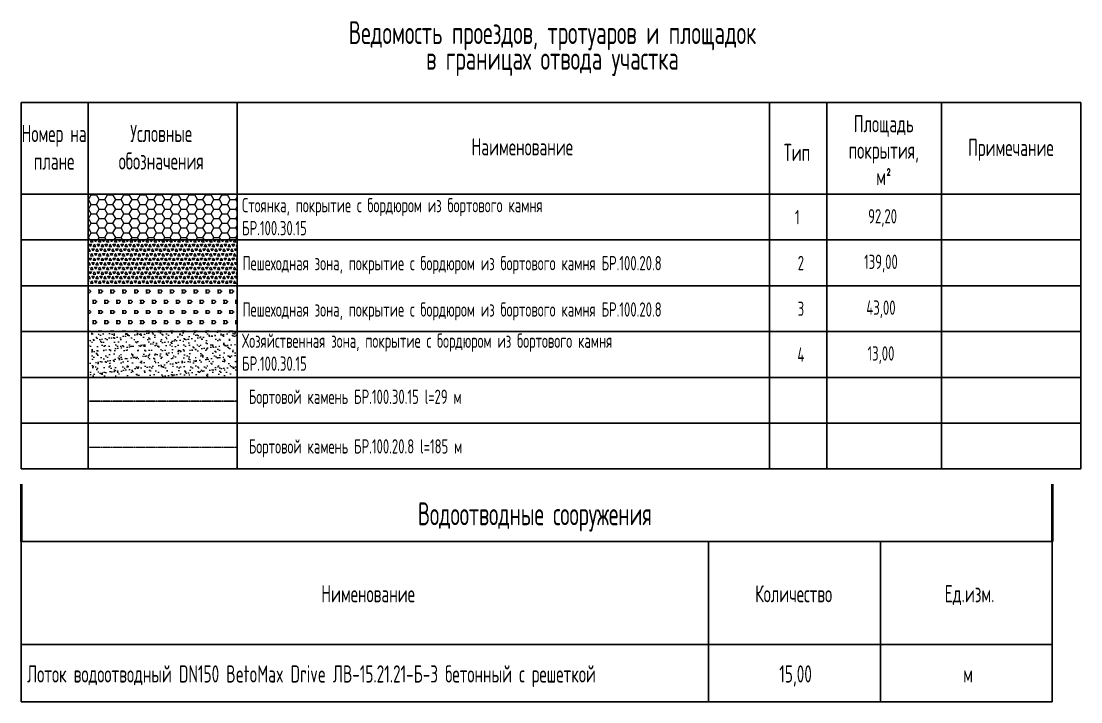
# Model space of a CAD drawing. Header units: millimetres. Extents: x -38151500 to -28914887, y -20564105 to -20349562.
# Drawn here: x -31247114 to -31154614, y -20482945 to -20423526 of the extents above; entities that cross this region are included whole.
import ezdxf

# ---------------------------------------------------------------- set-up
doc = ezdxf.new("R2010")
doc.units = ezdxf.units.MM
doc.header["$MEASUREMENT"] = 0
doc.linetypes.add('осевая', pattern=[180, 120, -20, 20, -20])
for name, color, linetype, lineweight in [('Новый_0_Ном._пера__7', 7, 'Continuous', 25), ('Новый_ГП_БК_08.20_Ном._пера__5', 5, 'Continuous', 13), ('Новый_ГП_БК_15.30_Ном._пера__206', 206, 'Continuous', 25), ('Новый_ГП_Благоустройство штриховка_Ном._пера__246', 246, 'Continuous', 13), ('Новый_ГП_Благоустройство штриховка_Ном._пера__250', 7, 'Continuous', 20), ('Новый_ГП_Благоустройство штриховка_Ном._пера__252', 251, 'Continuous', 13), ('Новый_ГТ5-Таблицы_Ном._пера__13', 255, 'Continuous', 40), ('Новый_ГТ5-Таблицы_Ном._пера__7', 7, 'Continuous', 25)]:
    doc.layers.add(name, color=color, linetype=linetype, lineweight=lineweight)
doc.styles.add('РЎР“Р•РќР•Р\xa0РР\xa0_РЎРўРР›Р¬_6', font='', dxfattribs={"width": 0.8})
doc.styles.add('РЎР“Р•РќР•Р\xa0РР\xa0_РЎРўРР›Р¬_9', font='', dxfattribs={"width": 0.78})
doc.styles.get('РЎР“Р•РќР•Р\xa0РР\xa0_РЎРўРР›Р¬_6').set_extended_font_data('GOST_type_A')
doc.styles.get('РЎР“Р•РќР•Р\xa0РР\xa0_РЎРўРР›Р¬_9').set_extended_font_data('GOST_type_A')

msp = doc.modelspace()

# ---------------------------------------------------------------- hatches: boundary and pattern name
at = {"layer": 'Новый_ГП_Благоустройство штриховка_Ном._пера__246', "linetype": 'Continuous', "lineweight": 13}
h = msp.add_hatch(dxfattribs=at)
h.set_pattern_fill('щебень_0003', color=246, style=0, pattern_type=2)
h.set_pattern_definition([(0, (6651583.5, 0), (461.88, 400), [230.94, -461.88]), (0, (6651929.9, 200), (461.88, 400), [230.94, -461.88]), (120, (6651352.55, 0), (461.880242, 399.999953), [230.94, -230.94]), (120, (6651814.43, 0), (461.880242, 399.999953), [230.94, -230.94]), (60, (6651583.5, 0), (230.9399192, 799.9996736), [230.94, -230.94, 230.94, -692.82])])
h.paths.add_polyline_path([(-31228272.63, -20446619.95), (-31228272.63, -20442619.95), (-31241271.93, -20442619.95), (-31241271.93, -20446619.95)])
h = msp.add_hatch(dxfattribs=at)
h.set_pattern_fill('Гравий_0003', color=246, style=0, pattern_type=2)
h.set_pattern_definition([(0, (6651583.5, 129.9), (519.6153, 900), [0, -75, 150, -814.2306]), (0, (6651583.5, -129.9), (519.6153, 900), [0, -75, 150, -814.2306]), (60, (6651583.5, 9e-10), (-519.615213, 900.00005), [150, -889.2306]), (60, (6651883.5, 9e-10), (-519.615213, 900.00005), [0, -889.2306, 150, 0, 0, 0]), (120, (6651583.5, 9e-10), (-1039.230513, 5e-05), [0, -889.2306, 150, 0, 0, 0]), (120, (6651883.5, 9e-10), (-1039.230513, 5e-05), [150, -889.2306])])
h.paths.add_polyline_path([(-31228272.63, -20450619.95), (-31228272.63, -20446619.95), (-31241271.93, -20446619.95), (-31241271.93, -20450619.95)])
at = {"layer": 'Новый_ГП_Благоустройство штриховка_Ном._пера__250', "linetype": 'Continuous', "lineweight": 20}
h = msp.add_hatch(dxfattribs=at)
h.set_pattern_fill('AR_SAND_0003', style=0, pattern_type=2)
h.set_pattern_definition([(37.5, (6652497.9, -2730), (-24.0004694, 734.119856), [0, -579.12, 0, -647.7, 0, -619.125]), (7.5, (6652497.9, -2730), (674.284925, 1075.23765), [0, -312.42, 0, -521.97, 0, -200.025]), (327.5, (6652029.26, -2730), (1186.488555, 2.155777), [0, -190.5, 0, -685.8, 0, -895.35]), (317.5, (6652029.3, -2730), (1145.334679, 334.393985), [0, -95.25, 0, -449.58, 0, -514.35])])
h.paths.add_polyline_path([(-31228272.63, -20454619.95), (-31228272.63, -20450619.95), (-31241271.93, -20450619.95), (-31241271.93, -20454619.95)])
at = {"layer": 'Новый_ГП_Благоустройство штриховка_Ном._пера__252', "linetype": 'Continuous', "lineweight": 13}
h = msp.add_hatch(dxfattribs=at)
h.set_pattern_fill('HONEY_0003', color=251, style=0, pattern_type=2)
h.set_pattern_definition([(0, (6651583.5, 0), (714.375, 412.4445968), [476.25, -952.5]), (120, (6651583.5, 0), (-714.3749984, 412.4445995), [476.25, -952.5]), (60, (6651583.5, 0), (1.6e-06, 824.8891962), [0, -952.5, 476.25, 0, 0, 0])])
h.paths.add_polyline_path([(-31228272.63, -20442619.95), (-31228272.63, -20438619.95), (-31241271.93, -20438619.95), (-31241271.93, -20442619.95)])

# ---------------------------------------------------------------- linework, layer by layer
at = {"layer": 'Новый_0_Ном._пера__7', "color": 7, "linetype": 'Continuous', "lineweight": 25}
for p, q in [((-31154614, -20430619.95), (-31247114, -20430619.95)), ((-31247114, -20430619.95), (-31247114, -20462619.95)), ((-31241271.93, -20430619.95), (-31241271.93, -20462619.95)), ((-31228272.63, -20430619.95), (-31228272.63, -20462619.95)), ((-31181786.14, -20430619.95), (-31181786.14, -20462619.95)), ((-31176786.14, -20430619.95), (-31176786.14, -20462619.95)), ((-31166786.14, -20430619.95), (-31166786.14, -20462619.95)), ((-31154614, -20430619.95), (-31154614, -20462619.95)), ((-31247114, -20438619.95), (-31154614, -20438619.95)), ((-31247114, -20442619.95), (-31154614, -20442619.95)), ((-31247114, -20446619.95), (-31154614, -20446619.95)), ((-31247114, -20450619.95), (-31154614, -20450619.95)), ((-31247114, -20454619.95), (-31154614, -20454619.95)), ((-31247114, -20458619.95), (-31154614, -20458619.95)), ((-31247114, -20462619.95), (-31154614, -20462619.95))]:
    msp.add_line(p, q, dxfattribs=at)
for points in [[(-31241271.93, -20438619.95), (-31228272.63, -20438619.95), (-31228272.63, -20442619.95), (-31241271.93, -20442619.95)], [(-31241271.93, -20442619.95), (-31228272.63, -20442619.95), (-31228272.63, -20446619.95), (-31241271.93, -20446619.95)]]:
    msp.add_lwpolyline(points, close=True, dxfattribs=at)
at = {"layer": 'Новый_ГП_БК_08.20_Ном._пера__5', "color": 5, "linetype": 'осевая', "lineweight": 13}
msp.add_line((-31241271.93, -20460711.14), (-31228272.63, -20460711.14), dxfattribs=at)
at = {"layer": 'Новый_ГП_БК_15.30_Ном._пера__206', "color": 206, "linetype": 'осевая', "lineweight": 25}
msp.add_line((-31241271.93, -20456703.13), (-31228272.63, -20456703.13), dxfattribs=at)
at = {"layer": 'Новый_ГТ5-Таблицы_Ном._пера__13', "color": 255, "linetype": 'Continuous', "lineweight": 40}
for p, q in [((-31247114, -20463944.84), (-31247114, -20468944.84)), ((-31157114, -20463944.84), (-31157114, -20468944.84))]:
    msp.add_line(p, q, dxfattribs=at)
at = {"layer": 'Новый_ГТ5-Таблицы_Ном._пера__7', "color": 7, "linetype": 'Continuous', "lineweight": 25}
for p, q in [((-31247114, -20468944.84), (-31247114, -20482944.84)), ((-31247114, -20468944.84), (-31157114, -20468944.84)), ((-31187114, -20468944.84), (-31187114, -20482944.84)), ((-31172114, -20468944.84), (-31172114, -20482944.84)), ((-31157114, -20468944.84), (-31157114, -20482944.84)), ((-31247114, -20477944.84), (-31157114, -20477944.84)), ((-31247114, -20482944.84), (-31157114, -20482944.84))]:
    msp.add_line(p, q, dxfattribs=at)

# ---------------------------------------------------------------- texts
at = {"layer": 'Новый_0_Ном._пера__7', "color": 7, "linetype": 'Continuous', "lineweight": 25, "style": 'РЎР“Р•РќР•Р\xa0РР\xa0_РЎРўРР›Р¬_6'}
for s, insert, char_height, attachment_point, line_spacing_factor in [('\\A1;{\\pqc;\\fGOST_type_A|b0|i0|c0|p0;\\W0.800000;Ведомость проездов, тротуаров и площадок \\P\\pqc;\\fGOST_type_A|b0|i0|c0|p0;\\W0.800000;в границах отвода участка}', (-31200735.78, -20425919.41), 2000, 5, 0.671963), ('\\A1;{\\pqc;\\fGOST_type_A|b0|i0|c0|p0;\\W0.800000;Площадь \\P\\pqc;\\fGOST_type_A|b0|i0|c0|p0;\\W0.800000;покрытия,\\P\\pqc;\\fGOST_type_A|b0|i0|c0|p0;\\W0.800000;м²}', (-31171816.95, -20434786.03), 1500, 5, 0.923427), ('\\A1;{\\pql;\\fGOST_type_A|b0|i0|c0|p0;\\W0.800000;Стоянка, покрытие с бордюром из бортового камня \\P\\pql;\\fGOST_type_A|b0|i0|c0|p0;\\W0.800000;БР.100.30.15 }', (-31227833.83, -20440589.65), 1250, 4, 0.96248), ('\\A1;{\\pql;\\fGOST_type_A|b0|i0|c0|p0;\\W0.800000;Хозяйственная зона, покрытие с бордюром из бортового камня \\P\\pql;\\fGOST_type_A|b0|i0|c0|p0;\\W0.800000;БР.100.30.15 }', (-31227833.83, -20452420.27), 1250, 4, 0.961327)]:
    msp.add_mtext(s, dxfattribs=dict(at, insert=insert, char_height=char_height, attachment_point=attachment_point, line_spacing_factor=line_spacing_factor))
at = {"layer": 'Новый_0_Ном._пера__7', "color": 7, "linetype": 'Continuous', "lineweight": 25, "char_height": 1500, "attachment_point": 5, "style": 'РЎР“Р•РќР•Р\xa0РР\xa0_РЎРўРР›Р¬_6'}
for s, insert, width, line_spacing_factor in [('\\A1;{\\pqc;\\fGOST_type_A|b0|i0|c0|p0;\\W0.800000;Номер \\fGOST_type_A|b0|i0|c0|p0;\\W0.800000;на \\fGOST_type_A|b0|i0|c0|p0;\\W0.800000;плане}', (-31244238.42, -20434540), 6500, 0.963132), ('\\A1;{\\pqc;\\fGOST_type_A|b0|i0|c0|p0;\\W0.800000;Условные \\fGOST_type_A|b0|i0|c0|p0;\\W0.800000;обозначения}', (-31234890.92, -20434527.84), 10153.9963, 0.962555)]:
    msp.add_mtext(s, dxfattribs=dict(at, insert=insert, width=width, line_spacing_factor=line_spacing_factor))
at = {"layer": 'Новый_0_Ном._пера__7', "color": 7, "linetype": 'Continuous', "lineweight": 25, "style": 'РЎР“Р•РќР•Р\xa0РР\xa0_РЎРўРР›Р¬_6'}
for s, insert, char_height, attachment_point in [('\\A1;{\\pqc;\\fGOST_type_A|b0|i0|c0|p0;\\W0.800000;Наименование}', (-31203373.25, -20434496.34), 1500, 5), ('\\A1;{\\pqc;\\fGOST_type_A|b0|i0|c0|p0;\\W0.800000;Примечание}', (-31160719.11, -20434752.68), 1500, 5), ('\\A1;{\\pqc;\\fGOST_type_A|b0|i0|c0|p0;\\W0.800000;Тип}', (-31179389.61, -20434986.69), 1500, 5), ('\\A1;{\\pqc;\\fGOST_type_A|b0|i0|c0|p0;\\W0.800000;1}', (-31179365.24, -20440637.75), 1250, 5), ('\\A1;{\\pqc;\\fGOST_type_A|b0|i0|c0|p0;\\W0.800000;92,20}', (-31171917.77, -20440702.67), 1250, 5), ('\\A1;{\\pql;\\fGOST_type_A|b0|i0|c0|p0;\\W0.800000;Пешеходная зона, покрытие с бордюром из бортового камня \\fGOST_type_A|b0|i0|c0|p0;\\W0.800000;БР.100.20.8  }', (-31227800.29, -20444817.67), 1250, 4), ('\\A1;{\\pqc;\\fGOST_type_A|b0|i0|c0|p0;\\W0.800000;2}', (-31179048.7, -20444637.75), 1250, 5), ('\\A1;{\\pqc;\\fGOST_type_A|b0|i0|c0|p0;\\W0.800000;139,00}', (-31172059.89, -20444677.73), 1250, 5), ('\\A1;{\\pqc;\\fGOST_type_A|b0|i0|c0|p0;\\W0.800000;3}', (-31179048.7, -20448627.13), 1250, 5), ('\\A1;{\\pqc;\\fGOST_type_A|b0|i0|c0|p0;\\W0.800000;43,00}', (-31172059.89, -20448677.73), 1250, 5), ('\\A1;{\\pql;\\fGOST_type_A|b0|i0|c0|p0;\\W0.800000;Пешеходная зона, покрытие с бордюром из бортового камня \\fGOST_type_A|b0|i0|c0|p0;\\W0.800000;БР.100.20.8  }', (-31227800.29, -20448863.35), 1250, 4), ('\\A1;{\\pqc;\\fGOST_type_A|b0|i0|c0|p0;\\W0.800000;4}', (-31179048.7, -20452635.25), 1250, 5), ('\\A1;{\\pqc;\\fGOST_type_A|b0|i0|c0|p0;\\W0.800000;13,00}', (-31172059.89, -20452677.73), 1250, 5), ('\\A1;{\\pql;\\fGOST_type_A|b0|i0|c0|p0;\\W0.800000;Бортовой камень БР.100.30.15 l=29 \\fGOST_type_A|b0|i0|c0|p0;\\W0.800000;м}', (-31227248.1, -20456482.59), 1250, 4), ('\\A1;{\\pql;\\fGOST_type_A|b0|i0|c0|p0;\\W0.800000;Бортовой камень БР.100.20.8 l=185 \\fGOST_type_A|b0|i0|c0|p0;\\W0.800000;м}', (-31227248.1, -20460815.52), 1250, 4)]:
    msp.add_mtext(s, dxfattribs=dict(at, insert=insert, char_height=char_height, attachment_point=attachment_point))
at = {"layer": 'Новый_ГТ5-Таблицы_Ном._пера__7', "color": 7, "linetype": 'Continuous', "lineweight": 25, "attachment_point": 1}
for s, insert, char_height, style in [('\\A1;{\\pql;\\fGOST_type_A|b0|i0|c0|p0;\\W0.780000;Водоотводные сооружения}', (-31212484.88, -20465533.15), 2000, 'РЎР“Р•РќР•Р\xa0РР\xa0_РЎРўРР›Р¬_9'), ('\\A1;{\\pql;\\fGOST_type_A|b0|i0|c0|p0;\\W0.800000;Нименование}', (-31220922.45, -20472761.07), 1500, 'РЎР“Р•РќР•Р\xa0РР\xa0_РЎРўРР›Р¬_6'), ('\\A1;{\\pql;\\fGOST_type_A|b0|i0|c0|p0;\\W0.800000;Количество}', (-31183039.14, -20472761.07), 1500, 'РЎР“Р•РќР•Р\xa0РР\xa0_РЎРўРР›Р¬_6'), ('\\A1;{\\pql;\\fGOST_type_A|b0|i0|c0|p0;\\W0.800000;Ед.изм.}', (-31166496.28, -20472761.07), 1500, 'РЎР“Р•РќР•Р\xa0РР\xa0_РЎРўРР›Р¬_6'), ('\\A1;{\\pql;\\fGOST_type_A|b0|i0|c0|p0;\\W0.800000;Лоток водоотводный DN150 BetoMax Drive ЛВ-15.21.21-Б-3 бетонный с решеткой}', (-31246599.6, -20479761.07), 1500, 'РЎР“Р•РќР•Р\xa0РР\xa0_РЎРўРР›Р¬_6'), ('\\A1;{\\pql;\\fGOST_type_A|b0|i0|c0|p0;\\W0.800000;15,00}', (-31180931.6, -20479761.07), 1500, 'РЎР“Р•РќР•Р\xa0РР\xa0_РЎРўРР›Р¬_6'), ('\\A1;{\\pql;\\fGOST_type_A|b0|i0|c0|p0;\\W0.800000;м}', (-31164884.51, -20479761.07), 1500, 'РЎР“Р•РќР•Р\xa0РР\xa0_РЎРўРР›Р¬_6')]:
    msp.add_mtext(s, dxfattribs=dict(at, insert=insert, char_height=char_height, style=style))

doc.saveas('drawing.dxf')
